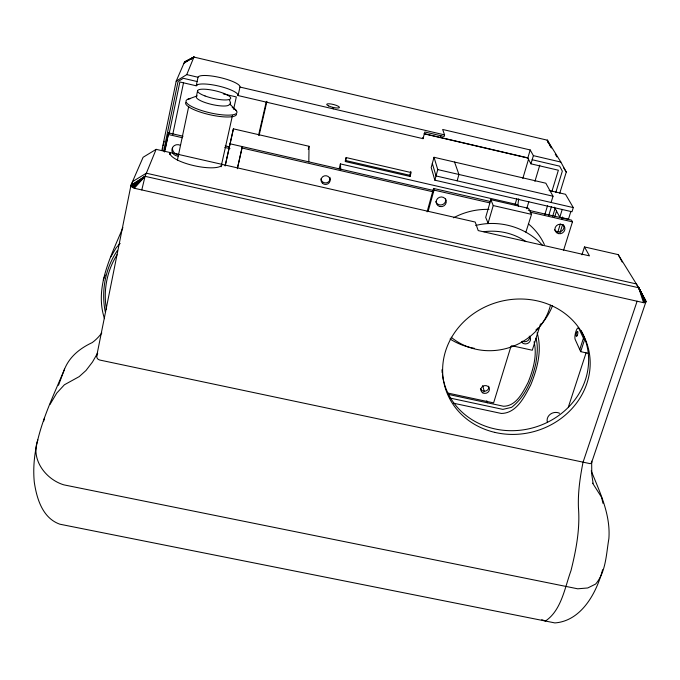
<?xml version="1.0" encoding="UTF-8"?>
<svg xmlns="http://www.w3.org/2000/svg" width="680" height="680" viewBox="0 0 680 680"><rect width="100%" height="100%" fill="white"/><g stroke="black" fill="none" stroke-linecap="round" stroke-linejoin="round"><path stroke-width="1.02" d="M308.813 161.874L309.026 146.285L233.401 128.843L225.123 165.988M591.659 461.159L591.787 474.598L593.104 483.285M517.888 205.02L518.687 198.756M122.901 227.579C111.248 255.825 94.146 287.368 104.516 318.699M237.362 168.725L242.309 146.608L237.405 168.283M96.662 356.218L131.002 185.105L143.097 157.284L156.128 149.345L475.201 222.046L478.21 230.588L589.466 255.867L584.468 246.933L618.205 254.626L638.733 287.759L646 301.58L591.524 462.825L590.197 463.666L99.679 360.026C96.603 359.337 95.803 355.75 97.707 353.379M162.494 148.971L162.8 147.432M132.115 183.668L132.523 181.602L146.344 173.213L636.361 283.934L639.277 289.349M161.865 150.518L176.196 81.133L184.543 61.914L193.936 57.078L547.298 140.173L560.864 162.069L566.27 172.057L559.759 193.248M163.668 150.918L178.032 81.549L183.303 78.293L197.115 81.532M164.398 152.014L168.64 132.915L183.056 136.221M165.078 150.084L168.64 132.915M169.133 133.696L179.869 81.974L196.214 85.791L197.362 84.762A21.496 4.913 12.9 0 1 218.526 86.028A21.496 4.913 12.9 0 1 237.643 94.154L238.076 95.557L423.019 138.669L424.822 131.988L444.125 136.501L444.567 134.886L442.663 129.464L530.204 149.957L533.384 155.644L530.944 163.829L558.373 170.221L551.896 191.445M172.771 134.368L183.549 82.671M169.702 154.615L170.136 152.532A26.715 7.369 12.5 0 0 194.021 165.673A26.715 7.369 12.5 0 0 222.215 164.398M177.412 160.072L188.708 106.513M444.567 134.886L239.963 87.057A21.539 4.794 13 0 0 220.346 77.614A21.539 4.794 13 0 0 198.016 77.248L196.214 85.791L196.562 84.83L197.141 84.966M197.617 90.669L196.333 96.713A16.966 3.995 12.9 0 0 211.692 104.431A16.966 3.995 12.9 0 0 229.381 104.388M225.25 165.512L233.401 128.843M233.588 109.327L236.334 96.942L223.295 93.9M221.076 166.77L232.441 115.557M239.963 87.057L238.076 95.557L238.298 94.562L237.728 94.427M163.149 145.775L163.523 144.109M258.587 135.15L266.161 102.136M259.131 135.303L266.934 101.294M602.608 569.721C596.649 592.705 581.442 620.985 554.897 622.923L59.866 524.203C42.526 518.126 36.703 498.55 34.289 482.129C30.362 441.873 49.572 405.135 64.532 369.138C69.691 356.388 80.282 348.177 92.242 342.584C95.922 339.898 99.093 336.566 101.813 332.936M141.788 189.932L145.069 176.324L156.128 149.345M308.278 149.362L309.026 146.285M339.133 168.938L340.391 163.914L517.744 204.68L518.56 206.448M345.338 161.551L346.332 157.615L411.12 172.55L410.065 176.452L345.338 161.551L345.993 157.488M43.681 421.192L44.447 418.192M163.897 142.562L164.237 141.236M58.497 385.262L64.532 369.138M410.065 176.452L409.793 175.287L410.839 171.394M551.097 202.478L553.019 196.214L545.836 183.209L434.019 157.284L431.197 167.577L434.851 180.174L571.99 211.752L573.283 207.595L565.513 194.293L549.108 190.494M440.419 137.632L440.938 135.754M434.851 180.174L437.767 169.583L434.019 157.284M427.1 211.845L433.551 188.445L490.161 201.441M428.094 211.522L434.019 190.085L433.551 188.445M457.147 180.82L458.932 174.471L454.546 162.044M525.887 232.126L531.531 214.353L528.64 208.361L490.841 199.673L485.69 217.387L488.257 223.55M488.002 223.49L493.229 205.564L490.841 199.673M530.944 163.829L527.808 158.032L530.204 149.957M514.981 204.799L516.792 198.713M522.827 178.415L528.556 159.129M526.694 208.751L528.827 201.654M534.922 181.373L539.792 165.155M591.524 462.825L591.753 462.068M544.79 214.702L547.57 205.598M548.7 215.594L551.488 206.499M555.823 192.355L562.326 171.139L559.623 166.149L532.168 159.74M510.994 346.281L493.612 402.892L447.925 393.074M552.627 216.444L555.11 208.377M554.761 216.818L556.597 210.859M570.894 211.361L568.463 219.173L559.827 217.183L562.241 209.372M557.804 232.152L560.312 224.06M561.875 219.011L562.505 216.988M560.057 232.662L562.564 224.578M540.515 323.952L532.295 350.234L511.623 345.703M563.61 250.163L572.466 221.858L571.481 220.116L528.25 210.188M581.961 254.822L584.468 246.933M579.742 349.562L583.44 338.181L578.808 328.304A6.231 1.692 -77.7 0 0 575.892 331.517A6.231 1.692 -77.7 0 0 575.187 339.507L580.686 351.653L587.758 353.209M580.686 351.653L584.4 340.229L583.44 338.181M568.327 407.142L586.075 352.877M637.109 301.223L582.998 462.392C580.074 477.292 577.847 492.481 578.442 507.713C580.15 528.929 576.104 550.086 571.005 570.596C564.765 587.673 561.519 610.198 545.462 621.035L541.756 619.684M37.867 439.926C30.37 459.068 45.56 479.383 63.895 484.865L577.702 588.803L587.775 587.962L595.646 584.06C606.084 571.752 606.22 553.953 608.872 538.688C610.7 514.598 600.015 492.567 591.217 470.858M103.258 279.879L105.23 275.06M176.196 81.133L186.745 74.613L193.936 57.078L184.543 61.914M97.453 353.345L92.489 362.006L86.003 370.49L79.195 376.626L64.388 384.786L56.754 393.091L49.955 404.498M110.806 256.904L116.178 247.792L120.147 243.389M117.062 254.745C106.947 270.7 103.114 290.666 106.445 309.247M117.538 250.325C105.349 267.886 101.065 290.776 105.213 311.635M133.144 187.799L145.069 176.324L131.002 185.105L131.453 186.541L134.317 188.258L145.069 176.324L638.733 287.759L645.575 300.458M132.651 187.51L145.069 176.324L131.061 185.819M132.167 187.213L145.069 176.324L131.453 186.541M191.59 59.016L193.936 57.078L186.184 61.395M645.346 302.541L645.838 302.149L638.733 287.759L643.527 302.668L645.346 302.541L638.733 287.759L646 301.58M191.556 58.743L193.936 57.078L191.293 58.701M183.965 63.248L193.936 57.078M187.535 99.407L197.243 95.863M475.702 225.471C497.513 219.997 521.365 225.922 538.16 240.881A67.719 62.645 -16.7 0 1 542.512 245.429M184.824 61.863L185.317 61.88M448.919 394.527L503.523 406.249C516.29 406.155 522.903 392.326 528.054 382.534C533.188 369.793 537.327 355.478 534.097 341.76M450.015 398.055L502.868 409.385L511.572 407.354C525.198 396.882 532.108 379.907 535.798 363.511C537.115 355.173 538.288 346.519 535.976 338.24M453.696 403.257L501.296 413.449C516.553 413.338 524.467 396.814 530.638 385.118C537.31 368.781 542.325 350.192 537.098 332.75M134.317 188.258L643.527 302.668M434.019 190.085L489.804 202.886M530.102 212.135L572.466 221.858M230.095 143.803L433.721 190.528M493.229 205.564L531.531 214.353M242.046 148.019L433.33 191.887M225.199 145.885L229.287 146.82M168.045 134.419L182.52 137.743M224.833 147.432L229.976 148.614M437.767 169.583L553.019 196.214M573.283 207.595L436.016 175.941L432.327 163.464M345.245 160.429L409.793 175.287M186.745 74.613L198.016 77.248M533.384 155.644L560.864 162.069M424.099 133.645L527.867 157.879M424.43 133.892L527.808 158.032M229.806 104.006L236.427 110.746M555.262 154.232L556.92 156.91M563.524 167.603L566.27 172.057M641.538 293.922L643.169 296.565L640.254 291.15M643.645 297.339L645.821 300.866M554.404 207.188L559.827 217.183M618.205 254.626L622.192 262.012M551.412 147.994L547.298 140.173L548.284 142.859M550.681 146.965L547.298 140.173L548.123 142.026M592.603 483.14L601.587 497.31L602.965 503.31M638.733 287.759L644.555 302.719M422.705 137.564L423.019 138.669M482.69 385.611L484.33 391.671M486.795 400.758L487.348 402.781M340.391 163.914L340.782 169.864M333.157 107.423L333.243 108.859M581.052 330.497A73.822 66.878 -15.3 0 1 541.059 425.127A73.822 66.878 -15.3 0 1 444.371 383.928M444.091 382.95A73.822 66.878 -15.3 0 1 442.442 374.892M442.204 372.835A73.822 66.878 -15.3 0 1 441.975 369.741M547.315 422.017A8.287 7.369 -15.8 0 1 550.486 414.094A8.287 7.369 -15.8 0 1 559.623 413.287M329.911 177.335A4.539 4.361 -1 0 1 326.273 182.886A4.539 4.361 -1 0 1 321.028 178.704M488.699 386.197A4.301 3.885 -12.7 0 1 485.605 391.068A4.301 3.885 -12.7 0 1 480.403 388.467M236.529 114.35A26.095 6.29 12.8 0 1 209.279 114.606A26.095 6.29 12.8 0 1 185.7 102.57M232.195 107.423A26.104 6.264 12.8 0 1 228.582 115.141A26.104 6.264 12.8 0 1 194.616 107.924A26.104 6.264 12.8 0 1 190.595 98.583M550.477 305.201A60.333 55.692 -16.5 0 1 451.206 337.254M552.534 305.643A67.719 62.645 -16.7 0 1 540.787 324.947M538.033 327.921A67.719 62.645 -16.7 0 1 535.874 330.029M474.436 348.339A67.719 62.645 -16.7 0 1 450.067 339.014M453.535 217.804A65.705 61.038 -17.1 0 1 489.048 209.397M528.369 223.856A65.705 61.038 -17.1 0 1 544.374 244.588M529.193 336.107A4.921 4.479 -16.9 0 1 528.556 342.899A4.921 4.479 -16.9 0 1 521.381 341.785M445.596 198.747A5.074 4.819 -17.2 0 1 442.017 204.765A5.074 4.819 -17.2 0 1 435.829 201.518M563.397 224.698A5.074 4.7 -24.9 0 1 561.365 231.251A5.074 4.7 -24.9 0 1 554.582 229.704M529.745 337.127A4.904 4.462 -16.9 0 1 522.359 341.232M483.93 231.701A59.407 54.961 -16.7 0 1 525.963 241.638M230.52 102.646A6.486 6.273 23.9 0 1 230.384 104.286M229.373 99.985A6.494 6.281 23.8 0 1 230.265 104.763M178.143 156.034A5.95 5.661 22.4 0 1 171.981 149.013A5.95 5.661 22.4 0 1 180.404 145.316M178.695 154.453A5.924 5.644 22.5 0 1 172.558 147.458M494.717 432.361A74.247 67.192 -15.3 0 0 588.319 348.253A74.247 67.192 -15.3 0 0 466.174 319.524A74.247 67.192 -15.3 0 0 494.717 432.361M577.244 335.478A2.592 0.705 -77.7 0 0 577.601 331.398A2.592 0.705 -77.7 0 0 576.13 334.857A2.592 0.705 -77.7 0 0 577.244 335.478M322.464 183.269A4.556 4.378 -1 0 0 330.029 181.101A4.556 4.378 -1 0 0 324.309 175.891A4.556 4.378 -1 0 0 322.464 183.269M482.936 392.929A4.318 3.901 -12.7 0 0 489.43 389.351A4.318 3.901 -12.7 0 0 483.029 386.147A4.318 3.901 -12.7 0 0 482.936 392.929M205.045 95.965A16.991 3.935 12.9 0 0 230.707 98.371A16.991 3.935 12.9 0 0 206.694 89.352A16.991 3.935 12.9 0 0 205.045 95.965M439.875 206.533A5.091 4.837 -17.2 0 0 446.106 200.421A5.091 4.837 -17.2 0 0 437.623 198.475A5.091 4.837 -17.2 0 0 439.875 206.533M558.476 233.623A5.091 4.709 -24.9 0 0 564.817 227.604A5.091 4.709 -24.9 0 0 556.486 225.683A5.091 4.709 -24.9 0 0 558.476 233.623M328.635 105.927A6.579 1.462 14 0 0 339.277 107.737A6.579 1.462 14 0 0 331.313 104.04A6.579 1.462 14 0 0 328.635 105.927"/></g></svg>
